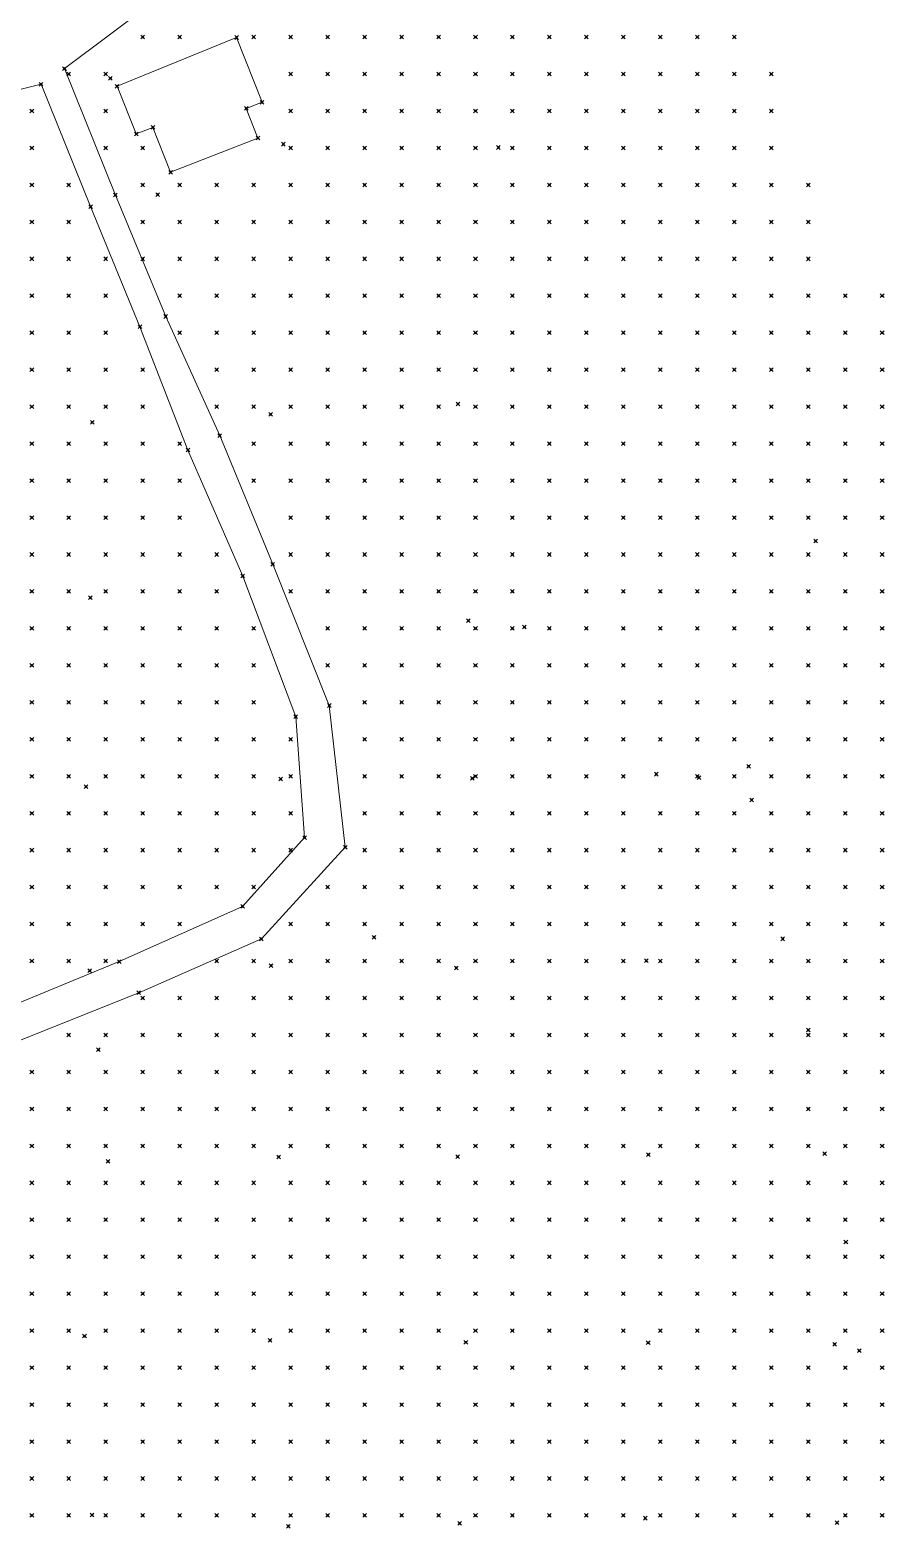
# Model space of a CAD drawing. Header units: metres. Extents: x 441556 to 446409, y 432338 to 461058.
# Drawn here: x 446152.8 to 446222.1, y 433409.3 to 433530.9 of the extents above; entities that cross this region are included whole.
import ezdxf

# ---------------------------------------------------------------- set-up
doc = ezdxf.new("R2010")
doc.units = ezdxf.units.M
doc.header["$MEASUREMENT"] = 0
doc.header["$PDMODE"] = 35
doc.header["$PDSIZE"] = 0.15
for name, color, linetype, lineweight in [('DTM-BRE-RevN_GRP_CAROSABIL', 2, 'Continuous', 0), ('DTM-BRE-RevN_GRP_CONSTRUCTIE', 2, 'Continuous', 0), ('DTM-BRE-RevN_GRP_DRUM DE PIATRA', 2, 'Continuous', 0), ('DTM-NOK-RevN_LIDAR_co_lidar', 91, 'Continuous', 0), ('DTM-NOK-RevN_RTK', 32, 'Continuous', 0)]:
    doc.layers.add(name, color=color, linetype=linetype, lineweight=lineweight)

msp = doc.modelspace()

# ---------------------------------------------------------------- linework, layer by layer
at = {"layer": 'DTM-BRE-RevN_GRP_CAROSABIL'}
for p, q in [((446162.881, 433533.242, 320.841), (446155.584, 433527.785, 320.443)), ((446153.689, 433526.509, 320.333), (446142.323, 433523.751, 320.071))]:
    msp.add_line(p, q, dxfattribs=at)
at = {"layer": 'DTM-BRE-RevN_GRP_CONSTRUCTIE'}
for p, q in [((446159.844, 433526.353, 319.898), (446169.55, 433530.303, 319.964)), ((446169.55, 433530.303, 319.964), (446171.611, 433525.054, 319.977)), ((446161.407, 433522.48, 319.727), (446159.844, 433526.353, 319.898)), ((446171.611, 433525.054, 319.977), (446170.332, 433524.552, 320.082)), ((446170.332, 433524.552, 320.082), (446171.277, 433522.144, 319.859)), ((446162.76, 433523.011, 319.806), (446161.407, 433522.48, 319.727)), ((446164.192, 433519.363, 319.569), (446162.76, 433523.011, 319.806)), ((446171.277, 433522.144, 319.859), (446164.192, 433519.363, 319.569))]:
    msp.add_line(p, q, dxfattribs=at)
at = {"layer": 'DTM-BRE-RevN_GRP_DRUM DE PIATRA'}
for p, q in [((446159.715, 433517.519, 319.839), (446155.584, 433527.785, 320.443)), ((446153.689, 433526.509, 320.333), (446157.703, 433516.577, 319.799)), ((446163.796, 433507.663, 319.486), (446159.715, 433517.519, 319.839)), ((446157.703, 433516.577, 319.799), (446161.7, 433506.834, 319.509)), ((446168.175, 433497.996, 319.332), (446163.796, 433507.663, 319.486)), ((446161.7, 433506.834, 319.509), (446165.599, 433496.825, 319.328)), ((446172.479, 433487.554, 319.274), (446168.175, 433497.996, 319.332)), ((446165.599, 433496.825, 319.328), (446170.047, 433486.596, 319.281)), ((446177.066, 433476.094, 319.256), (446172.479, 433487.554, 319.274)), ((446170.047, 433486.596, 319.281), (446174.345, 433475.186, 319.236)), ((446178.357, 433464.591, 319.262), (446177.066, 433476.094, 319.256)), ((446174.345, 433475.186, 319.236), (446175.058, 433465.369, 319.223)), ((446175.058, 433465.369, 319.223), (446170.026, 433459.788, 319.248)), ((446171.56, 433457.155, 319.289), (446178.357, 433464.591, 319.262)), ((446170.026, 433459.788, 319.248), (446160.028, 433455.311, 319.243)), ((446161.612, 433452.781, 319.261), (446171.56, 433457.155, 319.289)), ((446160.028, 433455.311, 319.243), (446149.573, 433451.001, 319.232)), ((446150.442, 433448.314, 319.228), (446161.612, 433452.781, 319.261))]:
    msp.add_line(p, q, dxfattribs=at)
at = {"layer": 'DTM-NOK-RevN_LIDAR_co_lidar'}
for p in [(446161.932, 433530.339, 320.824), (446164.931, 433530.339, 321.136), (446170.93, 433530.339, 320.874), (446173.929, 433530.339, 321.468), (446176.929, 433530.339, 321.894), (446179.928, 433530.339, 322.312), (446182.928, 433530.339, 322.795), (446185.927, 433530.339, 324.007), (446188.926, 433530.339, 324.938), (446191.926, 433530.339, 325.073), (446194.925, 433530.339, 325.296), (446197.924, 433530.339, 325.564), (446200.924, 433530.339, 325.716), (446203.923, 433530.339, 325.768), (446206.923, 433530.339, 325.699), (446209.922, 433530.339, 325.645), (446155.933, 433527.34, 320.299), (446158.932, 433527.34, 320.445), (446173.929, 433527.34, 320.929), (446176.929, 433527.34, 321.584), (446179.928, 433527.34, 322.575), (446182.928, 433527.34, 323.475), (446185.927, 433527.34, 323.922), (446188.926, 433527.34, 324.383), (446191.926, 433527.34, 324.774), (446194.925, 433527.34, 325.362), (446197.924, 433527.34, 325.724), (446200.924, 433527.34, 325.836), (446203.923, 433527.34, 325.768), (446206.923, 433527.34, 325.678), (446209.922, 433527.34, 325.616), (446212.921, 433527.34, 325.587), (446152.934, 433524.341, 320.26), (446158.932, 433524.341, 320.191), (446173.929, 433524.341, 320.515), (446176.929, 433524.341, 321.456), (446179.928, 433524.341, 322.789), (446182.928, 433524.341, 323.465), (446185.927, 433524.341, 323.74), (446188.926, 433524.341, 324.335), (446191.926, 433524.341, 325.027), (446194.925, 433524.341, 325.719), (446197.924, 433524.341, 325.855), (446200.924, 433524.341, 325.824), (446203.923, 433524.341, 325.709), (446206.923, 433524.341, 325.628), (446209.922, 433524.341, 325.579), (446212.921, 433524.341, 325.687), (446152.934, 433521.341, 320.237), (446158.932, 433521.341, 320.002), (446161.932, 433521.341, 320.111), (446173.929, 433521.341, 320.604), (446176.929, 433521.341, 321.372), (446179.928, 433521.341, 322.291), (446182.928, 433521.341, 323.119), (446185.927, 433521.341, 323.924), (446188.926, 433521.341, 324.974), (446191.926, 433521.341, 325.795), (446194.925, 433521.341, 325.823), (446197.924, 433521.341, 325.837), (446200.924, 433521.341, 325.792), (446203.923, 433521.341, 325.67), (446206.923, 433521.341, 325.578), (446209.922, 433521.341, 325.556), (446212.921, 433521.341, 325.815), (446152.934, 433518.342, 320.068), (446155.933, 433518.342, 319.923), (446161.932, 433518.342, 319.889), (446164.931, 433518.342, 320.052), (446167.931, 433518.342, 320.191), (446170.93, 433518.342, 320.266), (446173.929, 433518.342, 320.727), (446176.929, 433518.342, 321.392), (446179.928, 433518.342, 322.121), (446182.928, 433518.342, 323.036), (446185.927, 433518.342, 324.057), (446188.926, 433518.342, 324.945), (446191.926, 433518.342, 325.623), (446194.925, 433518.342, 325.833), (446197.924, 433518.342, 325.797), (446200.924, 433518.342, 325.709), (446203.923, 433518.342, 325.651), (446206.923, 433518.342, 325.565), (446209.922, 433518.342, 325.503), (446212.921, 433518.342, 325.53), (446215.921, 433518.342, 325.499), (446152.934, 433515.342, 319.662), (446155.933, 433515.342, 319.712), (446161.932, 433515.342, 319.721), (446164.931, 433515.342, 319.771), (446167.931, 433515.342, 319.866), (446170.93, 433515.342, 319.912), (446173.929, 433515.342, 320.441), (446176.929, 433515.342, 321.033), (446179.928, 433515.342, 321.485), (446182.928, 433515.342, 322.484), (446185.927, 433515.342, 323.433), (446188.926, 433515.342, 324.304), (446191.926, 433515.342, 325.21), (446194.925, 433515.342, 325.749), (446197.924, 433515.342, 325.782), (446200.924, 433515.342, 325.674), (446203.923, 433515.342, 325.643), (446206.923, 433515.342, 325.516), (446209.922, 433515.342, 325.476), (446212.921, 433515.342, 325.426), (446215.921, 433515.342, 325.42), (446152.934, 433512.343, 319.361), (446155.933, 433512.343, 319.546), (446158.932, 433512.343, 319.595), (446161.932, 433512.343, 319.593), (446164.931, 433512.343, 319.622), (446167.931, 433512.343, 319.651), (446170.93, 433512.343, 319.639), (446173.929, 433512.343, 319.7), (446176.929, 433512.343, 320.013), (446179.928, 433512.343, 320.696), (446182.928, 433512.343, 321.545), (446185.927, 433512.343, 322.666), (446188.926, 433512.343, 323.662), (446191.926, 433512.343, 324.582), (446194.925, 433512.343, 325.374), (446197.924, 433512.343, 325.723), (446200.924, 433512.343, 325.63), (446203.923, 433512.343, 325.602), (446206.923, 433512.343, 325.48), (446209.922, 433512.343, 325.414), (446212.921, 433512.343, 325.387), (446215.921, 433512.343, 325.369), (446152.934, 433509.344, 319.379), (446155.933, 433509.344, 319.461), (446158.932, 433509.344, 319.452), (446164.931, 433509.344, 319.481), (446167.931, 433509.344, 319.508), (446170.93, 433509.344, 319.545), (446173.929, 433509.344, 319.453), (446176.929, 433509.344, 319.615), (446179.928, 433509.344, 320.167), (446182.928, 433509.344, 320.81), (446185.927, 433509.344, 321.825), (446188.926, 433509.344, 322.911), (446191.926, 433509.344, 323.796), (446194.925, 433509.344, 324.726), (446197.924, 433509.344, 325.402), (446200.924, 433509.344, 325.55), (446203.923, 433509.344, 325.466), (446206.923, 433509.344, 325.429), (446209.922, 433509.344, 325.391), (446212.921, 433509.344, 325.382), (446215.921, 433509.344, 325.37), (446218.92, 433509.344, 325.331), (446221.92, 433509.344, 325.272), (446152.934, 433506.344, 319.373), (446155.933, 433506.344, 319.388), (446158.932, 433506.344, 319.364), (446164.931, 433506.344, 319.411), (446167.931, 433506.344, 319.426), (446170.93, 433506.344, 319.43), (446173.929, 433506.344, 319.457), (446176.929, 433506.344, 319.52), (446179.928, 433506.344, 319.713), (446182.928, 433506.344, 320.129), (446185.927, 433506.344, 320.951), (446188.926, 433506.344, 321.863), (446191.926, 433506.344, 323.054), (446194.925, 433506.344, 324.006), (446197.924, 433506.344, 324.787), (446200.924, 433506.344, 325.357), (446203.923, 433506.344, 325.379), (446206.923, 433506.344, 325.323), (446209.922, 433506.344, 325.387), (446212.921, 433506.344, 325.376), (446215.921, 433506.344, 325.321), (446218.92, 433506.344, 325.289), (446221.92, 433506.344, 325.17), (446152.934, 433503.345, 319.312), (446155.933, 433503.345, 319.348), (446158.932, 433503.345, 319.364), (446161.932, 433503.345, 319.344), (446167.931, 433503.345, 319.377), (446170.93, 433503.345, 319.371), (446173.929, 433503.345, 319.415), (446176.929, 433503.345, 319.482), (446179.928, 433503.345, 319.723), (446182.928, 433503.345, 319.858), (446185.927, 433503.345, 320.395), (446188.926, 433503.345, 321.101), (446191.926, 433503.345, 322.204), (446194.925, 433503.345, 323.342), (446197.924, 433503.345, 324.244), (446200.924, 433503.345, 324.998), (446203.923, 433503.345, 325.212), (446206.923, 433503.345, 325.243), (446209.922, 433503.345, 325.299), (446212.921, 433503.345, 325.308), (446215.921, 433503.345, 325.24), (446218.92, 433503.345, 325.189), (446221.92, 433503.345, 325.185), (446152.934, 433500.346, 319.262), (446155.933, 433500.346, 319.291), (446158.932, 433500.346, 319.303), (446161.932, 433500.346, 319.332), (446167.931, 433500.346, 319.328), (446170.93, 433500.346, 319.333), (446173.929, 433500.346, 319.34), (446176.929, 433500.346, 319.402), (446179.928, 433500.346, 319.518), (446182.928, 433500.346, 319.693), (446185.927, 433500.346, 319.869), (446188.926, 433500.346, 320.331), (446191.926, 433500.346, 321.246), (446194.925, 433500.346, 322.524), (446197.924, 433500.346, 323.629), (446200.924, 433500.346, 324.667), (446203.923, 433500.346, 324.909), (446206.923, 433500.346, 325.189), (446209.922, 433500.346, 325.213), (446212.921, 433500.346, 325.267), (446215.921, 433500.346, 325.228), (446218.92, 433500.346, 325.197), (446221.92, 433500.346, 325.139), (446152.934, 433497.346, 319.193), (446155.933, 433497.346, 319.184), (446158.932, 433497.346, 319.207), (446161.932, 433497.346, 319.263), (446164.931, 433497.346, 319.301), (446170.93, 433497.346, 319.302), (446173.929, 433497.346, 319.3), (446176.929, 433497.346, 319.323), (446179.928, 433497.346, 319.372), (446182.928, 433497.346, 319.493), (446185.927, 433497.346, 319.653), (446188.926, 433497.346, 319.723), (446191.926, 433497.346, 320.479), (446194.925, 433497.346, 321.33), (446197.924, 433497.346, 322.488), (446200.924, 433497.346, 323.927), (446203.923, 433497.346, 324.707), (446206.923, 433497.346, 324.988), (446209.922, 433497.346, 325.061), (446212.921, 433497.346, 325.149), (446215.921, 433497.346, 325.18), (446218.92, 433497.346, 325.168), (446221.92, 433497.346, 325.116), (446152.934, 433494.347, 319.123), (446155.933, 433494.347, 319.108), (446158.932, 433494.347, 319.108), (446161.932, 433494.347, 319.218), (446164.931, 433494.347, 319.275), (446170.93, 433494.347, 319.28), (446173.929, 433494.347, 319.302), (446176.929, 433494.347, 319.323), (446179.928, 433494.347, 319.314), (446182.928, 433494.347, 319.291), (446185.927, 433494.347, 319.455), (446188.926, 433494.347, 319.602), (446191.926, 433494.347, 320.004), (446194.925, 433494.347, 320.505), (446197.924, 433494.347, 320.626), (446200.924, 433494.347, 322.24), (446203.923, 433494.347, 323.88), (446206.923, 433494.347, 324.42), (446209.922, 433494.347, 324.807), (446212.921, 433494.347, 325.014), (446215.921, 433494.347, 325.12), (446218.92, 433494.347, 325.114), (446221.92, 433494.347, 324.998), (446152.934, 433491.347, 319.066), (446155.933, 433491.347, 319.057), (446158.932, 433491.347, 319.082), (446161.932, 433491.347, 319.176), (446164.931, 433491.347, 319.265), (446173.929, 433491.347, 319.298), (446176.929, 433491.347, 319.326), (446179.928, 433491.347, 319.341), (446182.928, 433491.347, 319.329), (446185.927, 433491.347, 319.344), (446188.926, 433491.347, 319.601), (446191.926, 433491.347, 319.876), (446194.925, 433491.347, 319.906), (446197.924, 433491.347, 320.002), (446200.924, 433491.347, 321.472), (446203.923, 433491.347, 323.138), (446206.923, 433491.347, 323.538), (446209.922, 433491.347, 324.334), (446212.921, 433491.347, 324.852), (446215.921, 433491.347, 325.074), (446218.92, 433491.347, 325.098), (446221.92, 433491.347, 325.109), (446152.934, 433488.348, 319.038), (446155.933, 433488.348, 318.997), (446158.932, 433488.348, 319.017), (446161.932, 433488.348, 319.135), (446164.931, 433488.348, 319.227), (446167.931, 433488.348, 319.247), (446173.929, 433488.348, 319.28), (446176.929, 433488.348, 319.367), (446179.928, 433488.348, 319.312), (446182.928, 433488.348, 319.253), (446185.927, 433488.348, 319.29), (446188.926, 433488.348, 319.454), (446191.926, 433488.348, 319.932), (446194.925, 433488.348, 319.922), (446197.924, 433488.348, 320.044), (446200.924, 433488.348, 321.182), (446203.923, 433488.348, 322.701), (446206.923, 433488.348, 323.076), (446209.922, 433488.348, 323.507), (446212.921, 433488.348, 324.529), (446215.921, 433488.348, 324.968), (446218.92, 433488.348, 325.075), (446221.92, 433488.348, 325.058), (446152.934, 433485.349, 319.001), (446155.933, 433485.349, 319.005), (446158.932, 433485.349, 319.019), (446161.932, 433485.349, 319.048), (446164.931, 433485.349, 319.156), (446167.931, 433485.349, 319.178), (446173.929, 433485.349, 319.231), (446176.929, 433485.349, 319.316), (446179.928, 433485.349, 319.325), (446182.928, 433485.349, 319.199), (446185.927, 433485.349, 319.155), (446188.926, 433485.349, 319.317), (446191.926, 433485.349, 319.856), (446194.925, 433485.349, 320.216), (446197.924, 433485.349, 320.337), (446200.924, 433485.349, 321.482), (446203.923, 433485.349, 321.907), (446206.923, 433485.349, 322.488), (446209.922, 433485.349, 323.197), (446212.921, 433485.349, 323.587), (446215.921, 433485.349, 324.53), (446218.92, 433485.349, 324.837), (446221.92, 433485.349, 324.871), (446152.934, 433482.349, 319.016), (446155.933, 433482.349, 318.914), (446158.932, 433482.349, 318.994), (446161.932, 433482.349, 318.988), (446164.931, 433482.349, 319.107), (446167.931, 433482.349, 319.197), (446170.93, 433482.349, 319.253), (446176.929, 433482.349, 319.29), (446179.928, 433482.349, 319.263), (446182.928, 433482.349, 319.233), (446185.927, 433482.349, 319.263), (446188.926, 433482.349, 319.54), (446191.926, 433482.349, 319.824), (446194.925, 433482.349, 320.09), (446197.924, 433482.349, 320.116), (446200.924, 433482.349, 321.353), (446203.923, 433482.349, 321.085), (446206.923, 433482.349, 321.478), (446209.922, 433482.349, 322.016), (446212.921, 433482.349, 323.038), (446215.921, 433482.349, 323.431), (446218.92, 433482.349, 324.194), (446221.92, 433482.349, 324.52), (446152.934, 433479.35, 319.021), (446155.933, 433479.35, 318.899), (446158.932, 433479.35, 319.02), (446161.932, 433479.35, 319.046), (446164.931, 433479.35, 319.065), (446167.931, 433479.35, 319.132), (446170.93, 433479.35, 319.18), (446176.929, 433479.35, 319.311), (446179.928, 433479.35, 319.244), (446182.928, 433479.35, 319.289), (446185.927, 433479.35, 319.316), (446188.926, 433479.35, 319.553), (446191.926, 433479.35, 319.731), (446194.925, 433479.35, 320.045), (446197.924, 433479.35, 319.75), (446200.924, 433479.35, 320.098), (446203.923, 433479.35, 320.338), (446206.923, 433479.35, 320.428), (446209.922, 433479.35, 320.737), (446212.921, 433479.35, 321.494), (446215.921, 433479.35, 322.141), (446218.92, 433479.35, 322.856), (446221.92, 433479.35, 323.584), (446152.934, 433476.35, 319.081), (446155.933, 433476.35, 319.049), (446158.932, 433476.35, 319.031), (446161.932, 433476.35, 319.081), (446164.931, 433476.35, 319.054), (446167.931, 433476.35, 319.077), (446170.93, 433476.35, 319.118), (446179.928, 433476.35, 319.294), (446182.928, 433476.35, 319.286), (446185.927, 433476.35, 319.295), (446188.926, 433476.35, 319.374), (446191.926, 433476.35, 319.511), (446194.925, 433476.35, 319.489), (446197.924, 433476.35, 319.564), (446200.924, 433476.35, 319.611), (446203.923, 433476.35, 319.676), (446206.923, 433476.35, 319.707), (446209.922, 433476.35, 319.828), (446212.921, 433476.35, 320.225), (446215.921, 433476.35, 320.982), (446218.92, 433476.35, 321.548), (446221.92, 433476.35, 321.912), (446152.934, 433473.351, 319.116), (446155.933, 433473.351, 319.115), (446158.932, 433473.351, 319.05), (446161.932, 433473.351, 319.091), (446164.931, 433473.351, 319.063), (446167.931, 433473.351, 319.075), (446170.93, 433473.351, 319.112), (446173.929, 433473.351, 319.194), (446179.928, 433473.351, 319.326), (446182.928, 433473.351, 319.257), (446185.927, 433473.351, 319.252), (446188.926, 433473.351, 319.284), (446191.926, 433473.351, 319.363), (446194.925, 433473.351, 319.445), (446197.924, 433473.351, 319.553), (446200.924, 433473.351, 319.574), (446203.923, 433473.351, 319.471), (446206.923, 433473.351, 319.392), (446209.922, 433473.351, 319.365), (446212.921, 433473.351, 319.6), (446215.921, 433473.351, 320.06), (446218.92, 433473.351, 320.859), (446221.92, 433473.351, 320.864), (446152.934, 433470.352, 319.06), (446155.933, 433470.352, 319.133), (446158.932, 433470.352, 319.154), (446161.932, 433470.352, 319.085), (446164.931, 433470.352, 319.078), (446167.931, 433470.352, 319.086), (446170.93, 433470.352, 319.092), (446173.929, 433470.352, 319.164), (446179.928, 433470.352, 319.268), (446182.928, 433470.352, 319.221), (446185.927, 433470.352, 319.26), (446188.926, 433470.352, 319.333), (446191.926, 433470.352, 319.365), (446194.925, 433470.352, 319.311), (446197.924, 433470.352, 319.393), (446200.924, 433470.352, 319.462), (446206.923, 433470.352, 319.334), (446209.922, 433470.352, 319.392), (446212.921, 433470.352, 319.613), (446215.921, 433470.352, 319.847), (446218.92, 433470.352, 319.996), (446221.92, 433470.352, 319.995), (446152.934, 433467.352, 319.034), (446155.933, 433467.352, 319.173), (446158.932, 433467.352, 319.276), (446161.932, 433467.352, 319.141), (446164.931, 433467.352, 319.069), (446167.931, 433467.352, 319.11), (446170.93, 433467.352, 319.117), (446173.929, 433467.352, 319.194), (446179.928, 433467.352, 319.201), (446182.928, 433467.352, 319.286), (446185.927, 433467.352, 319.315), (446188.926, 433467.352, 319.312), (446191.926, 433467.352, 319.309), (446194.925, 433467.352, 319.209), (446197.924, 433467.352, 319.23), (446200.924, 433467.352, 319.371), (446203.923, 433467.352, 319.334), (446206.923, 433467.352, 319.371), (446209.922, 433467.352, 319.513), (446212.921, 433467.352, 319.784), (446215.921, 433467.352, 319.906), (446218.92, 433467.352, 319.979), (446221.92, 433467.352, 319.924), (446152.934, 433464.353, 319.146), (446155.933, 433464.353, 319.172), (446158.932, 433464.353, 319.252), (446161.932, 433464.353, 319.197), (446164.931, 433464.353, 319.126), (446167.931, 433464.353, 319.123), (446170.93, 433464.353, 319.148), (446173.929, 433464.353, 319.229), (446179.928, 433464.353, 319.24), (446182.928, 433464.353, 319.277), (446185.927, 433464.353, 319.263), (446188.926, 433464.353, 319.185), (446191.926, 433464.353, 319.248), (446194.925, 433464.353, 319.268), (446197.924, 433464.353, 319.318), (446200.924, 433464.353, 319.318), (446203.923, 433464.353, 319.375), (446206.923, 433464.353, 319.366), (446209.922, 433464.353, 319.435), (446212.921, 433464.353, 319.728), (446215.921, 433464.353, 319.852), (446218.92, 433464.353, 319.85), (446221.92, 433464.353, 319.688), (446152.934, 433461.354, 319.163), (446155.933, 433461.354, 319.174), (446158.932, 433461.354, 319.185), (446161.932, 433461.354, 319.194), (446164.931, 433461.354, 319.178), (446167.931, 433461.354, 319.188), (446170.93, 433461.354, 319.212), (446176.929, 433461.354, 319.194), (446179.928, 433461.354, 319.179), (446182.928, 433461.354, 319.195), (446185.927, 433461.354, 319.23), (446188.926, 433461.354, 319.322), (446191.926, 433461.354, 319.288), (446194.925, 433461.354, 319.334), (446197.924, 433461.354, 319.333), (446200.924, 433461.354, 319.285), (446203.923, 433461.354, 319.39), (446206.923, 433461.354, 319.407), (446209.922, 433461.354, 319.38), (446212.921, 433461.354, 319.54), (446215.921, 433461.354, 319.788), (446218.92, 433461.354, 319.767), (446221.92, 433461.354, 319.741), (446152.934, 433458.354, 319.198), (446155.933, 433458.354, 319.231), (446158.932, 433458.354, 319.203), (446161.932, 433458.354, 319.221), (446164.931, 433458.354, 319.214), (446173.929, 433458.354, 319.126), (446176.929, 433458.354, 319.068), (446179.928, 433458.354, 319.181), (446182.928, 433458.354, 319.187), (446185.927, 433458.354, 319.324), (446188.926, 433458.354, 319.329), (446191.926, 433458.354, 319.279), (446194.925, 433458.354, 319.327), (446197.924, 433458.354, 319.334), (446200.924, 433458.354, 319.268), (446203.923, 433458.354, 319.352), (446206.923, 433458.354, 319.361), (446209.922, 433458.354, 319.395), (446212.921, 433458.354, 319.463), (446215.921, 433458.354, 319.732), (446218.92, 433458.354, 319.835), (446221.92, 433458.354, 319.822), (446152.934, 433455.355, 319.217), (446155.933, 433455.355, 319.245), (446158.932, 433455.355, 319.224), (446167.931, 433455.355, 319.098), (446170.93, 433455.355, 319.079), (446173.929, 433455.355, 319.216), (446176.929, 433455.355, 319.175), (446179.928, 433455.355, 319.208), (446182.928, 433455.355, 319.321), (446185.927, 433455.355, 319.286), (446188.926, 433455.355, 319.316), (446191.926, 433455.355, 319.299), (446194.925, 433455.355, 319.364), (446197.924, 433455.355, 319.358), (446200.924, 433455.355, 319.343), (446203.923, 433455.355, 319.396), (446206.923, 433455.355, 319.395), (446209.922, 433455.355, 319.518), (446212.921, 433455.355, 319.549), (446215.921, 433455.355, 319.688), (446218.92, 433455.355, 319.776), (446221.92, 433455.355, 319.745), (446161.932, 433452.355, 319.104), (446164.931, 433452.355, 319.097), (446167.931, 433452.355, 319.128), (446170.93, 433452.355, 319.169), (446173.929, 433452.355, 319.203), (446176.929, 433452.355, 319.174), (446179.928, 433452.355, 319.198), (446182.928, 433452.355, 319.321), (446185.927, 433452.355, 319.228), (446188.926, 433452.355, 319.254), (446191.926, 433452.355, 319.316), (446194.925, 433452.355, 319.41), (446197.924, 433452.355, 319.427), (446200.924, 433452.355, 319.413), (446203.923, 433452.355, 319.513), (446206.923, 433452.355, 319.666), (446209.922, 433452.355, 319.676), (446212.921, 433452.355, 319.619), (446215.921, 433452.355, 319.699), (446218.92, 433452.355, 319.662), (446221.92, 433452.355, 319.525), (446155.933, 433449.356, 319.108), (446158.932, 433449.356, 319.21), (446161.932, 433449.356, 319.227), (446164.931, 433449.356, 319.138), (446167.931, 433449.356, 319.164), (446170.93, 433449.356, 319.193), (446173.929, 433449.356, 319.236), (446176.929, 433449.356, 319.157), (446179.928, 433449.356, 319.166), (446182.928, 433449.356, 319.238), (446185.927, 433449.356, 319.204), (446188.926, 433449.356, 319.174), (446191.926, 433449.356, 319.255), (446194.925, 433449.356, 319.404), (446197.924, 433449.356, 319.504), (446200.924, 433449.356, 319.589), (446203.923, 433449.356, 319.714), (446206.923, 433449.356, 319.823), (446209.922, 433449.356, 319.993), (446212.921, 433449.356, 319.717), (446215.921, 433449.356, 319.677), (446218.92, 433449.356, 319.258), (446221.92, 433449.356, 319.055), (446152.934, 433446.357, 319.204), (446155.933, 433446.357, 319.192), (446158.932, 433446.357, 319.191), (446161.932, 433446.357, 319.16), (446164.931, 433446.357, 319.206), (446167.931, 433446.357, 319.254), (446170.93, 433446.357, 319.203), (446173.929, 433446.357, 319.227), (446176.929, 433446.357, 319.245), (446179.928, 433446.357, 319.209), (446182.928, 433446.357, 319.177), (446185.927, 433446.357, 319.186), (446188.926, 433446.357, 319.204), (446191.926, 433446.357, 319.291), (446194.925, 433446.357, 319.411), (446197.924, 433446.357, 319.543), (446200.924, 433446.357, 319.637), (446203.923, 433446.357, 319.721), (446206.923, 433446.357, 319.753), (446209.922, 433446.357, 319.794), (446212.921, 433446.357, 319.734), (446215.921, 433446.357, 319.524), (446218.92, 433446.357, 319.115), (446221.92, 433446.357, 318.895), (446152.934, 433443.357, 319.182), (446155.933, 433443.357, 319.184), (446158.932, 433443.357, 319.218), (446161.932, 433443.357, 319.281), (446164.931, 433443.357, 319.314), (446167.931, 433443.357, 319.346), (446170.93, 433443.357, 319.308), (446173.929, 433443.357, 319.221), (446176.929, 433443.357, 319.244), (446179.928, 433443.357, 319.233), (446182.928, 433443.357, 319.215), (446185.927, 433443.357, 319.258), (446188.926, 433443.357, 319.284), (446191.926, 433443.357, 319.309), (446194.925, 433443.357, 319.404), (446197.924, 433443.357, 319.593), (446200.924, 433443.357, 319.644), (446203.923, 433443.357, 319.679), (446206.923, 433443.357, 319.725), (446209.922, 433443.357, 319.679), (446212.921, 433443.357, 319.568), (446215.921, 433443.357, 319.477), (446218.92, 433443.357, 319.215), (446221.92, 433443.357, 318.941), (446152.934, 433440.358, 319.14), (446155.933, 433440.358, 319.192), (446158.932, 433440.358, 319.229), (446161.932, 433440.358, 319.255), (446164.931, 433440.358, 319.262), (446167.931, 433440.358, 319.244), (446170.93, 433440.358, 319.281), (446173.929, 433440.358, 319.238), (446176.929, 433440.358, 319.249), (446179.928, 433440.358, 319.256), (446182.928, 433440.358, 319.253), (446185.927, 433440.358, 319.268), (446188.926, 433440.358, 319.382), (446191.926, 433440.358, 319.391), (446194.925, 433440.358, 319.436), (446197.924, 433440.358, 319.522), (446200.924, 433440.358, 319.581), (446203.923, 433440.358, 319.553), (446206.923, 433440.358, 319.609), (446209.922, 433440.358, 319.536), (446212.921, 433440.358, 319.425), (446215.921, 433440.358, 319.368), (446218.92, 433440.358, 319.25), (446221.92, 433440.358, 318.904), (446152.934, 433437.358, 319.121), (446155.933, 433437.358, 319.129), (446158.932, 433437.358, 319.186), (446161.932, 433437.358, 319.235), (446164.931, 433437.358, 319.27), (446167.931, 433437.358, 319.262), (446170.93, 433437.358, 319.277), (446173.929, 433437.358, 319.25), (446176.929, 433437.358, 319.246), (446179.928, 433437.358, 319.295), (446182.928, 433437.358, 319.304), (446185.927, 433437.358, 319.317), (446188.926, 433437.358, 319.4), (446191.926, 433437.358, 319.467), (446194.925, 433437.358, 319.469), (446197.924, 433437.358, 319.494), (446200.924, 433437.358, 319.495), (446203.923, 433437.358, 319.529), (446206.923, 433437.358, 319.531), (446209.922, 433437.358, 319.447), (446212.921, 433437.358, 319.38), (446215.921, 433437.358, 319.326), (446218.92, 433437.358, 319.279), (446221.92, 433437.358, 318.94), (446152.934, 433434.359, 319.03), (446155.933, 433434.359, 319.083), (446158.932, 433434.359, 319.09), (446161.932, 433434.359, 319.168), (446164.931, 433434.359, 319.266), (446167.931, 433434.359, 319.264), (446170.93, 433434.359, 319.315), (446173.929, 433434.359, 319.288), (446176.929, 433434.359, 319.282), (446179.928, 433434.359, 319.32), (446182.928, 433434.359, 319.351), (446185.927, 433434.359, 319.345), (446188.926, 433434.359, 319.376), (446191.926, 433434.359, 319.448), (446194.925, 433434.359, 319.484), (446197.924, 433434.359, 319.47), (446200.924, 433434.359, 319.463), (446203.923, 433434.359, 319.431), (446206.923, 433434.359, 319.455), (446209.922, 433434.359, 319.359), (446212.921, 433434.359, 319.325), (446215.921, 433434.359, 319.302), (446218.92, 433434.359, 319.308), (446221.92, 433434.359, 319.021), (446152.934, 433431.36, 318.979), (446155.933, 433431.36, 318.996), (446158.932, 433431.36, 319.024), (446161.932, 433431.36, 319.081), (446164.931, 433431.36, 319.218), (446167.931, 433431.36, 319.238), (446170.93, 433431.36, 319.237), (446173.929, 433431.36, 319.291), (446176.929, 433431.36, 319.27), (446179.928, 433431.36, 319.283), (446182.928, 433431.36, 319.34), (446185.927, 433431.36, 319.38), (446188.926, 433431.36, 319.391), (446191.926, 433431.36, 319.449), (446194.925, 433431.36, 319.437), (446197.924, 433431.36, 319.413), (446200.924, 433431.36, 319.366), (446203.923, 433431.36, 319.321), (446206.923, 433431.36, 319.312), (446209.922, 433431.36, 319.224), (446212.921, 433431.36, 319.249), (446215.921, 433431.36, 319.195), (446218.92, 433431.36, 319.303), (446221.92, 433431.36, 319.179), (446152.934, 433428.36, 318.935), (446155.933, 433428.36, 318.924), (446158.932, 433428.36, 318.949), (446161.932, 433428.36, 318.965), (446164.931, 433428.36, 319.029), (446167.931, 433428.36, 319.163), (446170.93, 433428.36, 319.204), (446173.929, 433428.36, 319.206), (446176.929, 433428.36, 319.217), (446179.928, 433428.36, 319.279), (446182.928, 433428.36, 319.323), (446185.927, 433428.36, 319.36), (446188.926, 433428.36, 319.362), (446191.926, 433428.36, 319.363), (446194.925, 433428.36, 319.325), (446197.924, 433428.36, 319.306), (446200.924, 433428.36, 319.205), (446203.923, 433428.36, 319.147), (446206.923, 433428.36, 319.124), (446209.922, 433428.36, 319.226), (446212.921, 433428.36, 319.228), (446215.921, 433428.36, 319.353), (446218.92, 433428.36, 319.401), (446221.92, 433428.36, 319.321), (446152.934, 433425.361, 318.981), (446155.933, 433425.361, 318.905), (446158.932, 433425.361, 318.93), (446161.932, 433425.361, 318.905), (446164.931, 433425.361, 318.96), (446167.931, 433425.361, 319.072), (446170.93, 433425.361, 319.163), (446173.929, 433425.361, 319.162), (446176.929, 433425.361, 319.21), (446179.928, 433425.361, 319.245), (446182.928, 433425.361, 319.257), (446185.927, 433425.361, 319.323), (446188.926, 433425.361, 319.297), (446191.926, 433425.361, 319.241), (446194.925, 433425.361, 319.221), (446197.924, 433425.361, 319.167), (446200.924, 433425.361, 319.166), (446203.923, 433425.361, 319.18), (446206.923, 433425.361, 319.236), (446209.922, 433425.361, 319.21), (446212.921, 433425.361, 319.219), (446215.921, 433425.361, 319.342), (446218.92, 433425.361, 319.416), (446221.92, 433425.361, 319.341), (446152.934, 433422.362, 318.976), (446155.933, 433422.362, 318.949), (446158.932, 433422.362, 318.973), (446161.932, 433422.362, 318.929), (446164.931, 433422.362, 318.938), (446167.931, 433422.362, 319.025), (446170.93, 433422.362, 319.126), (446173.929, 433422.362, 319.118), (446176.929, 433422.362, 319.106), (446179.928, 433422.362, 319.154), (446182.928, 433422.362, 319.17), (446185.927, 433422.362, 319.242), (446188.926, 433422.362, 319.286), (446191.926, 433422.362, 319.251), (446194.925, 433422.362, 319.192), (446197.924, 433422.362, 319.14), (446200.924, 433422.362, 319.101), (446203.923, 433422.362, 319.214), (446206.923, 433422.362, 319.233), (446209.922, 433422.362, 319.188), (446212.921, 433422.362, 319.201), (446215.921, 433422.362, 319.33), (446218.92, 433422.362, 319.382), (446221.92, 433422.362, 319.164), (446152.934, 433419.362, 319.068), (446155.933, 433419.362, 319.005), (446158.932, 433419.362, 319.024), (446161.932, 433419.362, 318.937), (446164.931, 433419.362, 318.928), (446167.931, 433419.362, 318.959), (446170.93, 433419.362, 319.03), (446173.929, 433419.362, 319.033), (446176.929, 433419.362, 319.065), (446179.928, 433419.362, 319.098), (446182.928, 433419.362, 319.142), (446185.927, 433419.362, 319.189), (446188.926, 433419.362, 319.193), (446191.926, 433419.362, 319.211), (446194.925, 433419.362, 319.14), (446197.924, 433419.362, 319.024), (446200.924, 433419.362, 319.048), (446203.923, 433419.362, 319.18), (446206.923, 433419.362, 319.174), (446209.922, 433419.362, 319.132), (446212.921, 433419.362, 319.187), (446215.921, 433419.362, 319.3), (446218.92, 433419.362, 319.299), (446221.92, 433419.362, 319.047), (446152.934, 433416.363, 319.118), (446155.933, 433416.363, 319.047), (446158.932, 433416.363, 319.006), (446161.932, 433416.363, 318.98), (446164.931, 433416.363, 318.958), (446167.931, 433416.363, 318.921), (446170.93, 433416.363, 318.919), (446173.929, 433416.363, 318.931), (446176.929, 433416.363, 318.965), (446179.928, 433416.363, 319.068), (446182.928, 433416.363, 319.129), (446185.927, 433416.363, 319.171), (446188.926, 433416.363, 319.213), (446191.926, 433416.363, 319.202), (446194.925, 433416.363, 319.086), (446197.924, 433416.363, 318.966), (446200.924, 433416.363, 318.979), (446203.923, 433416.363, 319.142), (446206.923, 433416.363, 319.178), (446209.922, 433416.363, 319.141), (446212.921, 433416.363, 319.23), (446215.921, 433416.363, 319.276), (446218.92, 433416.363, 319.264), (446221.92, 433416.363, 319.062), (446152.934, 433413.363, 319.158), (446155.933, 433413.363, 319.118), (446158.932, 433413.363, 319.038), (446161.932, 433413.363, 318.973), (446164.931, 433413.363, 318.912), (446167.931, 433413.363, 318.882), (446170.93, 433413.363, 318.888), (446173.929, 433413.363, 318.898), (446176.929, 433413.363, 318.918), (446179.928, 433413.363, 319.029), (446182.928, 433413.363, 319.166), (446185.927, 433413.363, 319.164), (446188.926, 433413.363, 319.197), (446191.926, 433413.363, 319.178), (446194.925, 433413.363, 319.099), (446197.924, 433413.363, 318.992), (446200.924, 433413.363, 318.965), (446203.923, 433413.363, 319.066), (446206.923, 433413.363, 319.161), (446209.922, 433413.363, 319.197), (446212.921, 433413.363, 319.257), (446215.921, 433413.363, 319.251), (446218.92, 433413.363, 319.221), (446221.92, 433413.363, 319.092), (446152.934, 433410.364, 319.159), (446155.933, 433410.364, 319.178), (446158.932, 433410.364, 319.086), (446161.932, 433410.364, 318.97), (446164.931, 433410.364, 318.945), (446167.931, 433410.364, 318.902), (446170.93, 433410.364, 318.849), (446173.929, 433410.364, 318.826), (446176.929, 433410.364, 318.872), (446179.928, 433410.364, 319.021), (446182.928, 433410.364, 319.069), (446185.927, 433410.364, 319.131), (446188.926, 433410.364, 319.15), (446191.926, 433410.364, 319.145), (446194.925, 433410.364, 319.089), (446197.924, 433410.364, 319.054), (446200.924, 433410.364, 318.999), (446203.923, 433410.364, 319.065), (446206.923, 433410.364, 319.189), (446209.922, 433410.364, 319.246), (446212.921, 433410.364, 319.239), (446215.921, 433410.364, 319.218), (446218.92, 433410.364, 319.196), (446221.92, 433410.364, 318.993)]:
    msp.add_point(p, dxfattribs=at)
at = {"layer": 'DTM-NOK-RevN_RTK'}
for p in [(446169.55, 433530.303, 319.964), (446155.584, 433527.785, 320.443), (446153.689, 433526.509, 320.333), (446159.308, 433526.991, 320.033), (446159.844, 433526.353, 319.898), (446171.611, 433525.054, 319.977), (446170.332, 433524.552, 320.082), (446162.76, 433523.011, 319.806), (446161.407, 433522.48, 319.727), (446171.277, 433522.144, 319.859), (446173.342, 433521.647, 320.168), (446190.787, 433521.376, 325.559), (446164.192, 433519.363, 319.569), (446157.703, 433516.577, 319.799), (446159.715, 433517.519, 319.839), (446163.144, 433517.557, 319.49), (446161.7, 433506.834, 319.509), (446163.796, 433507.663, 319.486), (446172.303, 433499.719, 319.371), (446187.505, 433500.566, 319.927), (446157.83, 433499.073, 319.239), (446168.175, 433497.996, 319.332), (446165.599, 433496.825, 319.328), (446216.521, 433489.442, 324.886), (446172.479, 433487.554, 319.274), (446170.047, 433486.596, 319.281), (446157.682, 433484.833, 319.062), (446188.349, 433482.979, 319.476), (446192.896, 433482.464, 319.506), (446174.345, 433475.186, 319.236), (446177.066, 433476.094, 319.256), (446203.589, 433470.521, 319.17), (446211.086, 433471.162, 319.276), (446157.33, 433469.505, 319.2), (446173.122, 433470.128, 319.099), (446188.662, 433470.178, 319.262), (446207.052, 433470.24, 319.181), (446211.332, 433468.427, 319.718), (446175.058, 433465.369, 319.223), (446178.357, 433464.591, 319.262), (446170.026, 433459.788, 319.248), (446171.56, 433457.155, 319.289), (446180.704, 433457.288, 319.301), (446213.856, 433457.159, 319.738), (446157.637, 433454.571, 319.243), (446160.028, 433455.311, 319.243), (446172.348, 433454.989, 319.306), (446187.362, 433454.801, 319.353), (446202.787, 433455.378, 319.398), (446161.612, 433452.781, 319.261), (446215.92, 433449.752, 319.533), (446158.337, 433448.155, 319.34), (446159.12, 433439.096, 319.185), (446172.957, 433439.455, 319.246), (446187.476, 433439.477, 319.371), (446202.96, 433439.646, 319.427), (446217.251, 433439.725, 319.277), (446218.97, 433432.553, 319.121), (446157.206, 433424.92, 319.065), (446172.266, 433424.571, 319.129), (446188.143, 433424.419, 319.322), (446202.936, 433424.379, 319.12), (446218.06, 433424.261, 319.407), (446220.056, 433423.731, 319.329), (446157.826, 433410.402, 319.106), (446173.743, 433409.493, 318.841), (446187.633, 433409.72, 319.168), (446202.694, 433410.145, 319.026), (446218.26, 433409.777, 319.231)]:
    msp.add_point(p, dxfattribs=at)

doc.saveas('drawing.dxf')
